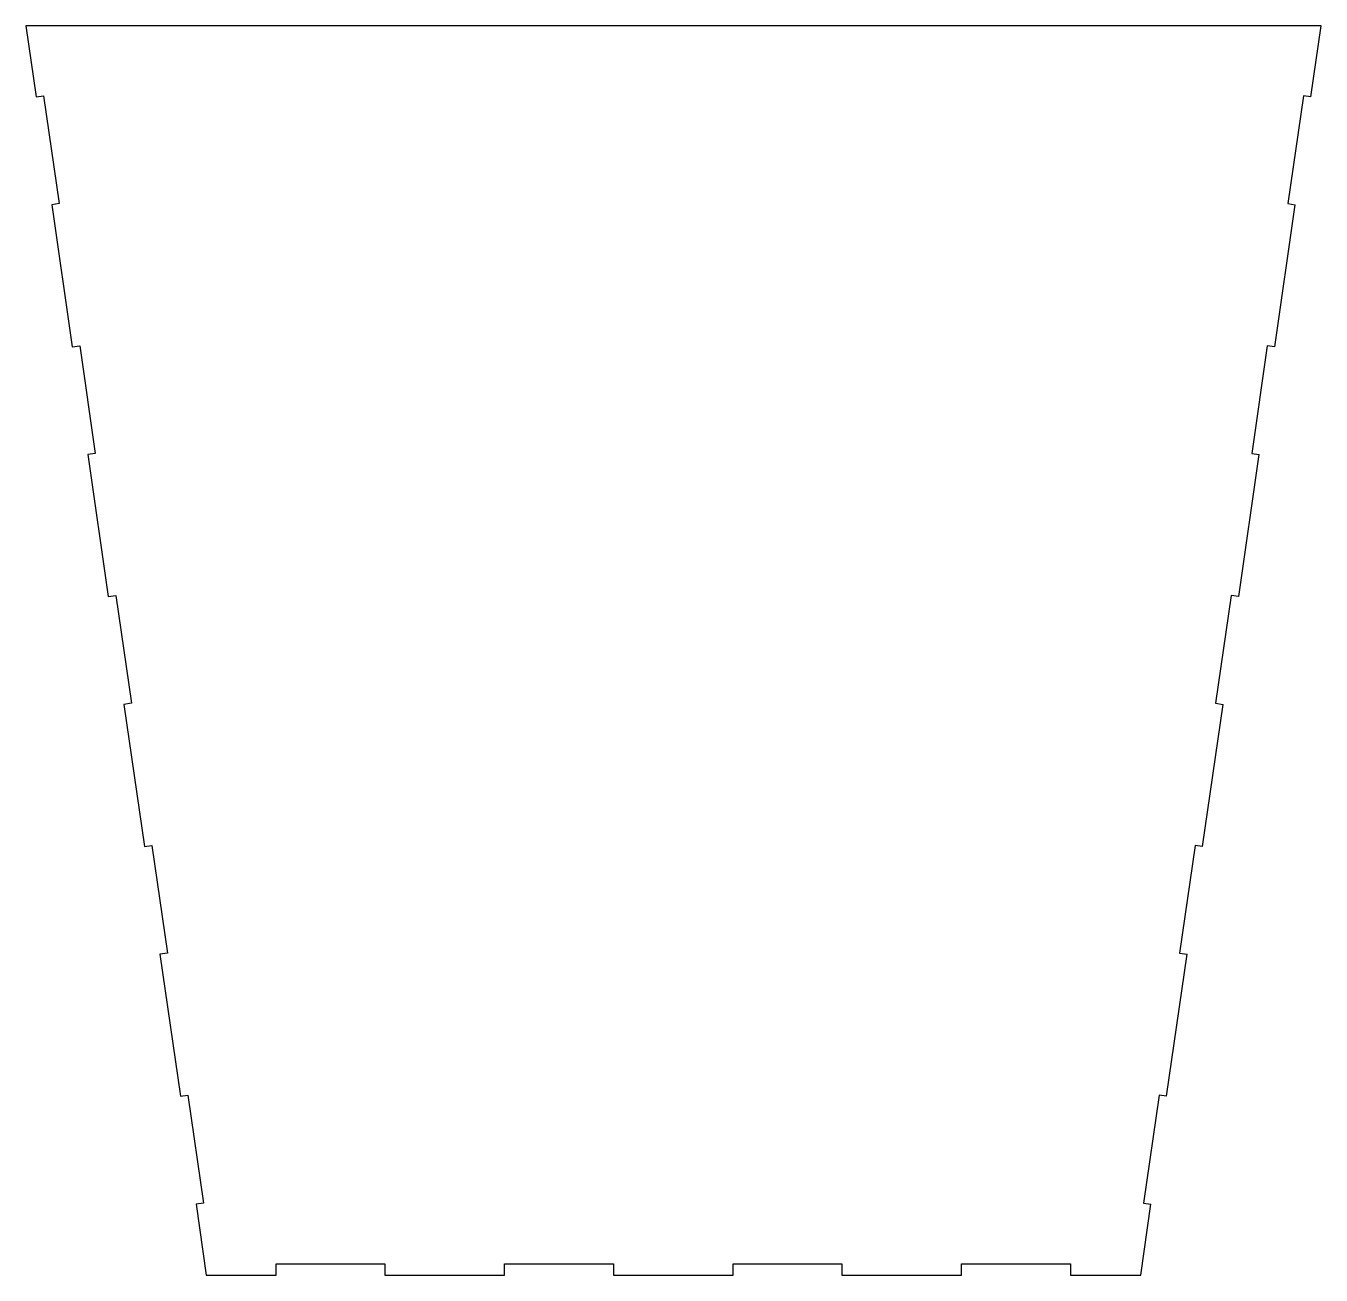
# Model space of a CAD drawing. Extents: x 158 to 517, y 209 to 556.
import ezdxf

# ---------------------------------------------------------------- set-up
doc = ezdxf.new("R2010")
doc.units = 0
doc.linetypes.add('SLD-CONTINUA', pattern=[0])
doc.layers.get('0').update_dxf_attribs({"linetype": 'CONTINUOUS'})

msp = doc.modelspace()

# ---------------------------------------------------------------- linework, layer by layer
at = {"color": 7, "linetype": 'SLD-CONTINUA'}
for p, q in [((157.83, 555.89), (160.67, 536.19)), ((516.83, 555.89), (157.83, 555.89)), ((513.99, 536.19), (516.83, 555.89)), ((160.67, 536.19), (162.75, 536.49)), ((162.75, 536.49), (167.06, 506.6)), ((511.91, 536.49), (507.59, 506.6)), ((513.99, 536.19), (511.91, 536.49)), ((167.06, 506.6), (164.99, 506.3)), ((164.99, 506.3), (170.67, 466.91)), ((503.99, 466.91), (509.67, 506.3)), ((507.59, 506.6), (509.67, 506.3)), ((170.67, 466.91), (172.75, 467.21)), ((172.75, 467.21), (177.06, 437.32)), ((501.91, 467.21), (497.59, 437.32)), ((503.99, 466.91), (501.91, 467.21)), ((177.06, 437.32), (174.99, 437.02)), ((174.99, 437.02), (180.67, 397.63)), ((493.99, 397.63), (499.67, 437.02)), ((497.59, 437.32), (499.67, 437.02)), ((180.67, 397.63), (182.75, 397.93)), ((182.75, 397.93), (187.06, 368.04)), ((491.91, 397.93), (487.59, 368.04)), ((493.99, 397.63), (491.91, 397.93)), ((187.06, 368.04), (184.99, 367.74)), ((184.99, 367.74), (190.67, 328.35)), ((483.99, 328.35), (489.67, 367.74)), ((487.59, 368.04), (489.67, 367.74)), ((190.67, 328.35), (192.75, 328.65)), ((192.75, 328.65), (197.06, 298.76)), ((481.91, 328.65), (477.59, 298.76)), ((483.99, 328.35), (481.91, 328.65)), ((197.06, 298.76), (194.99, 298.46)), ((194.99, 298.46), (200.67, 259.07)), ((473.99, 259.07), (479.67, 298.46)), ((477.59, 298.76), (479.67, 298.46)), ((200.67, 259.07), (202.75, 259.37)), ((202.75, 259.37), (207.06, 229.47)), ((471.91, 259.37), (467.59, 229.47)), ((473.99, 259.07), (471.91, 259.37)), ((207.06, 229.47), (204.99, 229.17)), ((204.99, 229.17), (207.83, 209.48)), ((466.83, 209.48), (469.67, 229.17)), ((467.59, 229.47), (469.67, 229.17)), ((227.16, 212.58), (257.36, 212.58)), ((227.16, 209.48), (227.16, 212.58)), ((257.36, 212.58), (257.36, 209.48)), ((290.49, 212.58), (320.69, 212.58)), ((290.49, 209.48), (290.49, 212.58)), ((320.69, 212.58), (320.69, 209.48)), ((353.83, 212.58), (384.03, 212.58)), ((353.83, 209.48), (353.83, 212.58)), ((384.03, 212.58), (384.03, 209.48)), ((417.16, 212.58), (447.36, 212.58)), ((417.16, 209.48), (417.16, 212.58)), ((447.36, 212.58), (447.36, 209.48)), ((207.83, 209.48), (227.16, 209.48)), ((257.36, 209.48), (290.49, 209.48)), ((320.69, 209.48), (353.83, 209.48)), ((384.03, 209.48), (417.16, 209.48)), ((447.36, 209.48), (466.83, 209.48))]:
    msp.add_line(p, q, dxfattribs=at)

doc.saveas('drawing.dxf')
